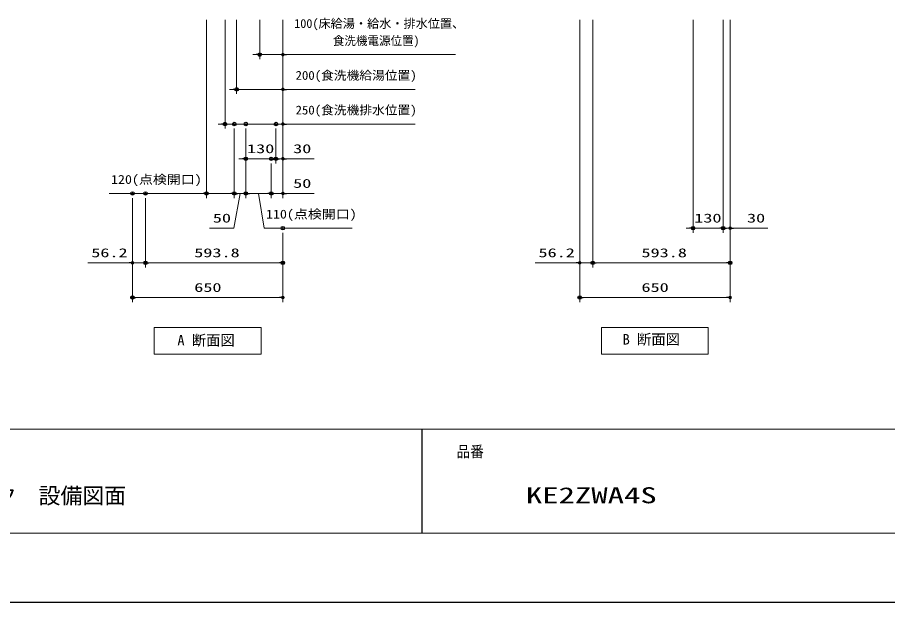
# Model space of a CAD drawing. Units: millimetres, scale not verified. Extents: x -9797 to 9797, y -4555 to 4555.
# Drawn here: x -4544 to -784, y -4455 to -1925 of the extents above; entities that cross this region are included whole.
import ezdxf
from ezdxf.enums import TextEntityAlignment as Align

# ---------------------------------------------------------------- set-up
doc = ezdxf.new("R2010")
doc.units = ezdxf.units.MM
doc.header["$LTSCALE"] = 30
doc.header["$PDMODE"] = 32
doc.header["$PDSIZE"] = 15
for name, color, linetype, lineweight in [('0-0_0', 7, 'Continuous', 25), ('0-2_寸法ﾚｲﾔｰ', 30, 'Continuous', 13), ('0-3_DEFPOINTS', 7, 'Continuous', 25), ('0-6_図面枠', 3, 'Continuous', 15)]:
    doc.layers.add(name, color=color, linetype=linetype, lineweight=lineweight)
doc.styles.add('ＭＳ ゴシック', font='')
doc.styles.get('ＭＳ ゴシック').set_extended_font_data('MS Gothic')

# ---------------------------------------------------------------- blocks, each defined once
blk = doc.blocks.new('_DOT')
at = {"layer": '0-0_0', "color": 30}
blk.add_line((-15, 0), (-30, 0), dxfattribs=at)
for points in [[(0, 0), (-15, 0), (-14.88, 1.88)], [(0, 0), (-14.88, -1.88), (-15, 0)], [(0, 0), (-14.88, 1.88), (-14.53, 3.73)], [(0, 0), (-14.53, -3.73), (-14.88, -1.88)], [(0, 0), (-14.53, 3.73), (-13.95, 5.52)], [(0, 0), (-13.95, -5.52), (-14.53, -3.73)], [(0, 0), (-13.95, 5.52), (-13.14, 7.23)], [(0, 0), (-13.14, -7.23), (-13.95, -5.52)], [(0, 0), (-13.14, 7.23), (-12.14, 8.82)], [(0, 0), (-12.14, -8.82), (-13.14, -7.23)], [(0, 0), (-12.14, 8.82), (-10.93, 10.27)], [(0, 0), (-10.93, -10.27), (-12.14, -8.82)], [(0, 0), (-10.93, 10.27), (-9.56, 11.56)], [(0, 0), (-9.56, -11.56), (-10.93, -10.27)], [(0, 0), (-9.56, 11.56), (-8.04, 12.66)], [(0, 0), (-8.04, -12.66), (-9.56, -11.56)], [(0, 0), (-8.04, 12.66), (-6.39, 13.57)], [(0, 0), (-6.39, -13.57), (-8.04, -12.66)], [(0, 0), (-6.39, 13.57), (-4.64, 14.27)], [(0, 0), (-4.64, -14.27), (-6.39, -13.57)], [(0, 0), (-4.64, 14.27), (-2.81, 14.73)], [(0, 0), (-2.81, -14.73), (-4.64, -14.27)], [(0, 0), (-2.81, 14.73), (-0.94, 14.97)], [(0, 0), (-0.94, -14.97), (-2.81, -14.73)], [(0, 0), (-0.94, 14.97), (0.94, 14.97)], [(0, 0), (0.94, -14.97), (-0.94, -14.97)], [(0, 0), (0.94, 14.97), (2.81, 14.73)], [(0, 0), (2.81, 14.73), (4.64, 14.27)], [(0, 0), (4.64, 14.27), (6.39, 13.57)], [(0, 0), (6.39, 13.57), (8.04, 12.66)], [(0, 0), (8.04, 12.66), (9.56, 11.56)], [(0, 0), (9.56, 11.56), (10.93, 10.27)], [(0, 0), (10.93, 10.27), (12.14, 8.82)], [(0, 0), (12.14, 8.82), (13.14, 7.23)], [(0, 0), (13.14, 7.23), (13.95, 5.52)], [(0, 0), (13.95, 5.52), (14.53, 3.73)], [(0, 0), (14.53, 3.73), (14.88, 1.88)], [(0, 0), (14.88, 1.88), (15, 0)], [(0, 0), (2.81, -14.73), (0.94, -14.97)], [(0, 0), (4.64, -14.27), (2.81, -14.73)], [(0, 0), (6.39, -13.57), (4.64, -14.27)], [(0, 0), (8.04, -12.66), (6.39, -13.57)], [(0, 0), (9.56, -11.56), (8.04, -12.66)], [(0, 0), (10.93, -10.27), (9.56, -11.56)], [(0, 0), (12.14, -8.82), (10.93, -10.27)], [(0, 0), (13.14, -7.23), (12.14, -8.82)], [(0, 0), (13.95, -5.52), (13.14, -7.23)], [(0, 0), (14.53, -3.73), (13.95, -5.52)], [(0, 0), (14.88, -1.88), (14.53, -3.73)], [(0, 0), (15, 0), (14.88, -1.88)]]:
    blk.add_solid(points, dxfattribs=at)
blk = doc.blocks.new('Bdanmenzu')
at = {"layer": '0-6_図面枠'}
blk.add_lwpolyline([(13844.8, 3455.1), (0, 3455.1), (0, 0), (13844.8, 0)], close=True, dxfattribs=at)
at = {"layer": '0-6_図面枠', "style": 'ＭＳ ゴシック'}
blk.add_text('B 断面図', height=1364, dxfattribs=at).set_placement((2741, 841.4), align=Align.BOTTOM_LEFT)
blk = doc.blocks.new('Adanmenzu')
at = {"layer": '0-6_図面枠'}
blk.add_lwpolyline([(0, 3455.1), (13844.8, 3455.1), (13844.8, 0), (0, 0)], close=True, dxfattribs=at)
at = {"layer": '0-6_図面枠', "style": 'ＭＳ ゴシック'}
blk.add_text('A 断面図', height=1364, dxfattribs=at).set_placement((2996.7, 722.4), align=Align.BOTTOM_LEFT)

msp = doc.modelspace()

# ---------------------------------------------------------------- linework, layer by layer
at = {"layer": '0-0_0'}
msp.add_line((-2797.23, -3705), (-2797.23, -4155), dxfattribs=at)
at = {"layer": '0-2_寸法ﾚｲﾔｰ'}
for p, q in [((-3727.23, -1935.93), (-3727.23, -2705.93)), ((-3647.23, -1935.93), (-3647.23, -2405.93)), ((-3597.23, -1935.93), (-3597.23, -2255.93)), ((-3497.23, -1935.93), (-3497.23, -2105.93)), ((-3397.23, -1935.93), (-3397.23, -2105.93)), ((-3397.23, -1935.93), (-3397.23, -2255.93)), ((-3397.23, -1935.93), (-3397.23, -2405.93)), ((-3397.23, -1935.93), (-3397.23, -2555.93)), ((-3397.23, -1935.93), (-3397.23, -2705.93)), ((-2114.55, -1935.93), (-2114.55, -3155.93)), ((-2114.55, -1935.93), (-2114.55, -3005.93)), ((-2058.35, -1935.93), (-2058.35, -3005.93)), ((-2058.35, -1935.93), (-2058.35, -3005.93)), ((-1624.55, -1935.93), (-1624.55, -2855.93)), ((-1494.55, -1935.93), (-1494.55, -2855.93)), ((-1494.55, -1935.93), (-1494.55, -2855.93)), ((-1464.55, -1935.93), (-1464.55, -3155.93)), ((-1464.55, -1935.93), (-1464.55, -2855.93)), ((-1464.55, -1935.93), (-1464.55, -3005.93)), ((-3512.23, -2085.93), (-3527.23, -2085.93)), ((-3397.23, -2085.93), (-3497.23, -2085.93)), ((-3397.23, -2085.93), (-2651.04, -2085.93)), ((-3382.23, -2085.93), (-3367.23, -2085.93)), ((-3612.23, -2235.93), (-3627.23, -2235.93)), ((-3397.23, -2235.93), (-3597.23, -2235.93)), ((-3397.23, -2235.93), (-2826.28, -2235.93)), ((-3382.23, -2235.93), (-3367.23, -2235.93)), ((-3662.23, -2385.93), (-3677.23, -2385.93)), ((-3397.23, -2385.93), (-3647.23, -2385.93)), ((-3607.23, -2405.93), (-3607.23, -2705.93)), ((-3607.23, -2405.93), (-3607.23, -2705.93)), ((-3557.23, -2405.93), (-3557.23, -2555.93)), ((-3557.23, -2405.93), (-3557.23, -2705.93)), ((-3557.23, -2405.93), (-3557.23, -2705.93)), ((-3427.23, -2405.93), (-3427.23, -2555.93)), ((-3427.23, -2405.93), (-3427.23, -2555.93)), ((-3397.23, -2385.93), (-2826.28, -2385.93)), ((-3382.23, -2385.93), (-3367.23, -2385.93)), ((-3572.23, -2535.93), (-3587.23, -2535.93)), ((-3427.23, -2535.93), (-3557.23, -2535.93)), ((-3442.23, -2535.93), (-3457.23, -2535.93)), ((-3447.23, -2555.93), (-3447.23, -2705.93)), ((-3447.23, -2555.93), (-3447.23, -2705.93)), ((-3397.23, -2535.93), (-3427.23, -2535.93)), ((-3412.23, -2535.93), (-3397.23, -2535.93)), ((-3397.23, -2535.93), (-3262.47, -2535.93)), ((-3382.23, -2535.93), (-3367.23, -2535.93)), ((-3727.23, -2685.93), (-4148.47, -2685.93)), ((-4047.23, -2705.93), (-4047.23, -3155.93)), ((-4047.23, -2705.93), (-4047.23, -3005.93)), ((-3991.03, -2705.93), (-3991.03, -3005.93)), ((-3991.03, -2705.93), (-3991.03, -3005.93)), ((-3742.23, -2685.93), (-3757.23, -2685.93)), ((-3607.23, -2685.93), (-3727.23, -2685.93)), ((-3622.23, -2685.93), (-3637.23, -2685.93)), ((-3557.23, -2685.93), (-3607.23, -2685.93)), ((-3592.23, -2685.93), (-3577.23, -2685.93)), ((-3462.23, -2685.93), (-3542.23, -2685.93)), ((-3542.23, -2685.93), (-3527.23, -2685.93)), ((-3462.23, -2685.93), (-3477.23, -2685.93)), ((-3397.23, -2685.93), (-3447.23, -2685.93)), ((-3397.23, -2685.93), (-3262.47, -2685.93)), ((-3382.23, -2685.93), (-3367.23, -2685.93)), ((-3397.23, -2855.93), (-3397.23, -3155.93)), ((-3397.23, -2855.93), (-3397.23, -3005.93)), ((-1639.55, -2835.93), (-1654.55, -2835.93)), ((-1494.55, -2835.93), (-1624.55, -2835.93)), ((-1509.55, -2835.93), (-1524.55, -2835.93)), ((-1464.55, -2835.93), (-1494.55, -2835.93)), ((-1479.55, -2835.93), (-1464.55, -2835.93)), ((-1464.55, -2835.93), (-1301.22, -2835.93)), ((-1449.55, -2835.93), (-1434.55, -2835.93)), ((-4047.23, -2985.93), (-4239.64, -2985.93)), ((-4062.23, -2985.93), (-4077.23, -2985.93)), ((-4047.23, -2985.93), (-3991.03, -2985.93)), ((-3976.03, -2985.93), (-3412.23, -2985.93)), ((-3976.03, -2985.93), (-3961.03, -2985.93)), ((-2114.55, -2985.93), (-2306.96, -2985.93)), ((-2129.55, -2985.93), (-2144.55, -2985.93)), ((-2114.55, -2985.93), (-2058.35, -2985.93)), ((-2043.35, -2985.93), (-1479.55, -2985.93)), ((-2043.35, -2985.93), (-2028.35, -2985.93)), ((-3412.23, -3135.93), (-4032.23, -3135.93)), ((-1479.55, -3135.93), (-2099.55, -3135.93))]:
    msp.add_line(p, q, dxfattribs=at)
for points in [[(-3714.22, -2835.93), (-3609.46, -2835.93), (-3582.23, -2685.93)], [(-3098.16, -2835.93), (-3478.73, -2835.93), (-3502.23, -2685.93)]]:
    msp.add_lwpolyline(points, dxfattribs=at)
at = {"layer": '0-3_DEFPOINTS'}
msp.add_line((2902.77, -4455), (-9697.23, -4455), dxfattribs=at)
for p in [(-3497.23, -2085.93), (-3597.23, -2235.93), (-3647.23, -2385.93), (-3607.23, -2385.93), (-3557.23, -2385.93), (-3557.23, -2385.93), (-3427.23, -2385.93), (-3427.23, -2385.93), (-3557.23, -2535.93), (-3447.23, -2535.93), (-3447.23, -2535.93), (-3427.23, -2535.93), (-4047.23, -2685.93), (-3991.03, -2685.93), (-3727.23, -2685.93), (-3607.23, -2685.93), (-3557.23, -2685.93), (-3447.23, -2685.93), (-3397.23, -2835.93), (-1624.55, -2835.93), (-1494.55, -2835.93), (-3991.03, -2985.93), (-3397.23, -2985.93), (-2058.35, -2985.93), (-1464.55, -2985.93), (-4047.23, -3135.93), (-2114.55, -3135.93)]:
    msp.add_point(p, dxfattribs=at)
at = {"layer": '0-6_図面枠'}
msp.add_line((-9397.23, -3705), (2602.77, -3705), dxfattribs=at)
msp.add_lwpolyline([(-9397.23, -4155), (2602.77, -4155), (2602.77, 4155), (-9397.23, 4155)], close=True, dxfattribs=at)

# ---------------------------------------------------------------- block references
at = {"layer": '0-0_0', "xscale": 0.03333333, "yscale": 0.03333333}
for name, p in [('Adanmenzu', (-3952.98, -3381.1)), ('Bdanmenzu', (-2020.29, -3381.1))]:
    msp.add_blockref(name, p, dxfattribs=at)
at = {"layer": '0-2_寸法ﾚｲﾔｰ', "xscale": 0.5, "yscale": 0.5}
for p in [(-3497.23, -2085.93), (-3597.23, -2235.93), (-3647.23, -2385.93), (-3557.23, -2535.93), (-3427.23, -2535.93), (-3727.23, -2685.93), (-3607.23, -2685.93), (-3447.23, -2685.93), (-3447.23, -2685.93), (-1624.55, -2835.93), (-1494.55, -2835.93), (-4047.23, -2985.93), (-3397.23, -2985.93), (-2114.55, -2985.93), (-1464.55, -2985.93), (-3397.23, -3135.93), (-1464.55, -3135.93)]:
    msp.add_blockref('_DOT', p, dxfattribs=at)
at = {"layer": '0-2_寸法ﾚｲﾔｰ', "xscale": 0.5, "yscale": 0.5, "rotation": 180}
for p in [(-3397.23, -2085.93), (-3397.23, -2235.93), (-3397.23, -2385.93), (-3427.23, -2535.93), (-3397.23, -2535.93), (-3607.23, -2685.93), (-3557.23, -2685.93), (-3557.23, -2685.93), (-3397.23, -2685.93), (-1494.55, -2835.93), (-1464.55, -2835.93), (-3991.03, -2985.93), (-3991.03, -2985.93), (-2058.35, -2985.93), (-2058.35, -2985.93), (-4047.23, -3135.93), (-2114.55, -3135.93)]:
    msp.add_blockref('_DOT', p, dxfattribs=at)

# ---------------------------------------------------------------- texts
at = {"layer": '0-2_寸法ﾚｲﾔｰ', "style": 'ＭＳ ゴシック'}
msp.add_text('100(床給湯・給水・排水位置、', height=38.48, dxfattribs=at).set_placement((-3348.18, -1981.9), align=Align.BOTTOM_LEFT)
for s, height, width, p in [('食洗機電源位置)', 38.48, 0.95, (-3181.33, -2056.19)), ('200(食洗機給湯位置)', 38.49, 1.05, (-3342.28, -2206.19)), ('250(食洗機排水位置)', 38.49, 1.05, (-3342.28, -2356.19)), ('130', 38.49, 1.5, (-3552.23, -2523.33)), ('30', 38.49, 1.5, (-3352.95, -2523.33)), ('120(点検開口)', 38.48, 1.15, (-4139.9, -2656.19)), ('50', 38.49, 1.5, (-3352.95, -2673.33)), ('50', 38.49, 1.5, (-3699.94, -2823.33)), ('110(点検開口)', 38.48, 1.15, (-3470.16, -2806.19)), ('130', 38.49, 1.5, (-1619.55, -2823.33)), ('30', 38.49, 1.5, (-1391.69, -2823.33)), ('56.2', 38.49, 1.5, (-4225.35, -2973.33)), ('593.8', 38.49, 1.5, (-3780.35, -2973.33)), ('56.2', 38.49, 1.5, (-2292.67, -2973.33)), ('593.8', 38.49, 1.5, (-1847.66, -2973.33)), ('650', 38.49, 1.5, (-3780.33, -3123.33)), ('650', 38.49, 1.5, (-1847.64, -3123.33))]:
    msp.add_text(s, height=height, dxfattribs=dict(at, width=width)).set_placement(p, align=Align.BOTTOM_LEFT)
at = {"layer": '0-6_図面枠', "style": 'ＭＳ ゴシック'}
for s, height, width, p in [('品番', 48.39, 0.9, (-2647.23, -3840.55)), ('KE2ZWA4S', 69.28, 1.5, (-2347.23, -4046.39))]:
    msp.add_text(s, height=height, dxfattribs=dict(at, width=width)).set_placement(p, align=Align.BOTTOM_LEFT)
msp.add_text('キッチンセット2100<食洗機有>左シンク\u3000設備図面 ', height=69.27, dxfattribs=at).set_placement((-6247.23, -4048.32), align=Align.BOTTOM_LEFT)

doc.saveas('drawing.dxf')
